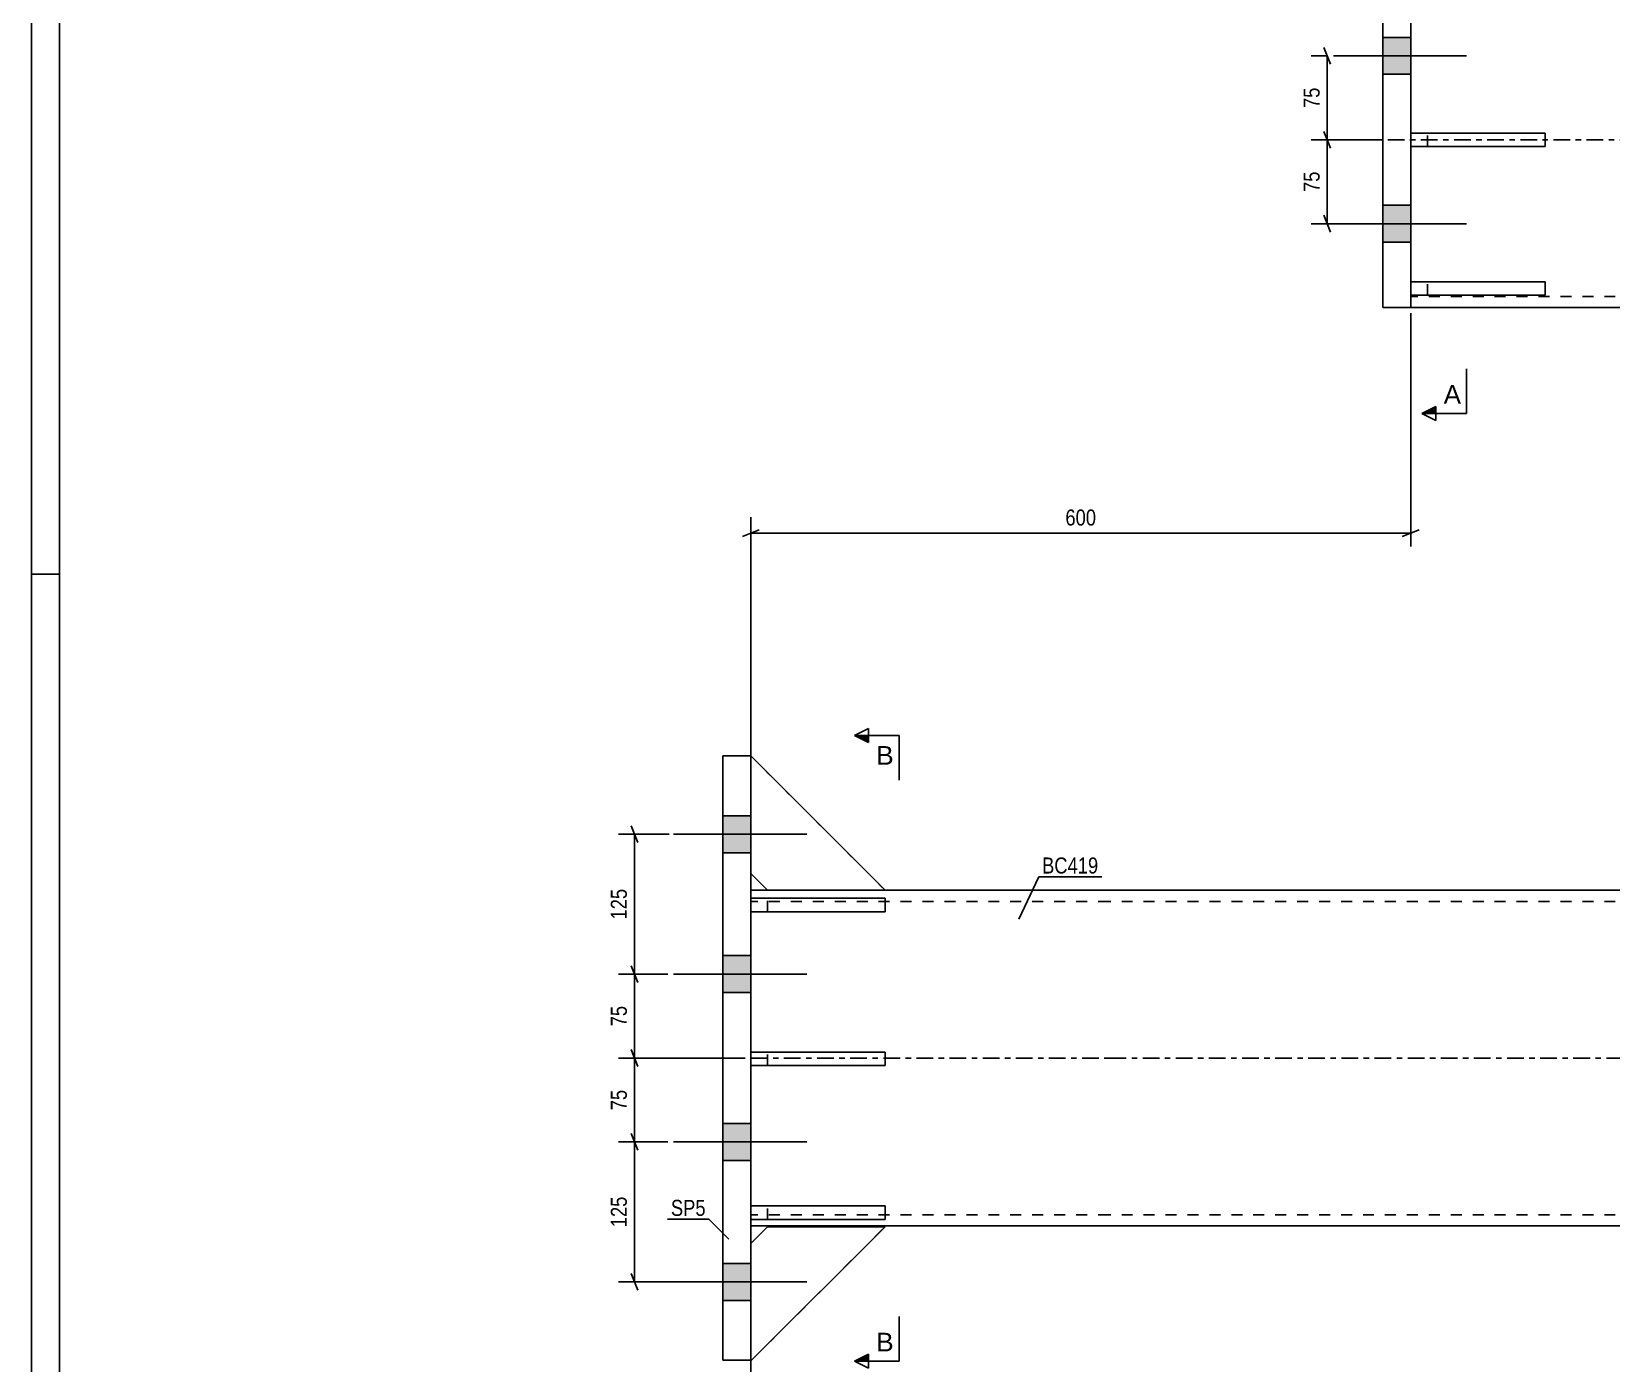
# Model space of a CAD drawing. Header units: millimetres. Extents: x 0 to 841, y 0 to 594.
# Drawn here: x 0 to 282.3, y 156.9 to 395 of the extents above; entities that cross this region are included whole.
import ezdxf

# ---------------------------------------------------------------- set-up
doc = ezdxf.new("R2010")
doc.units = ezdxf.units.MM
doc.linetypes.add('DXK_LINE_DOT2', pattern=[3.9198, 1.9599, -1.9599])
doc.linetypes.add('DXK_LINE_DOT3', pattern=[5.9187, 2.979, -0.9799, 0.9799, -0.9799])
doc.styles.add('Arial', font='ARIAL.TTF', dxfattribs={"height": 0.2})
doc.styles.add('Arial Narrow', font='ARIALN.TTF', dxfattribs={"height": 0.2})

# ---------------------------------------------------------------- blocks, each defined once
blk = doc.blocks.new('Unknown-122567523-1134')
at = {"color": 5, "linetype": 'Continuous'}
for p, q in [((0, 594), (0, 0)), ((5, 589), (5, 5)), ((5, 298), (0, 298))]:
    blk.add_line(p, q, dxfattribs=at)
blk = doc.blocks.new('Part-122567523-1506 - 1371')
at = {"color": 2, "linetype": 'Continuous'}
for p, q in [((123.51, 157.52), (123.5, 265.52)), ((123.5, 265.52), (128.5, 265.52)), ((128.5, 240.08), (128.5, 265.52)), ((128.5, 212.58), (128.5, 237.68)), ((128.51, 185.08), (128.5, 210.18)), ((128.51, 157.52), (128.51, 182.68)), ((128.51, 157.52), (123.51, 157.52))]:
    blk.add_line(p, q, dxfattribs=at)
at = {"color": 7, "linetype": 'DXK_LINE_DOT2'}
for p, q in [((128.5, 237.68), (128.5, 240.08)), ((128.5, 210.18), (128.5, 212.58)), ((128.51, 182.68), (128.51, 185.08))]:
    blk.add_line(p, q, dxfattribs=at)
blk = doc.blocks.new('Part-122567523-1444 - 1371')
at = {"color": 2, "linetype": 'Continuous'}
for p, q in [((128.5, 210.18), (128.5, 212.58)), ((128.5, 212.58), (152.5, 212.58)), ((152.5, 212.58), (152.5, 210.18)), ((152.5, 210.18), (128.5, 210.18))]:
    blk.add_line(p, q, dxfattribs=at)
at = {"color": 7, "linetype": 'DXK_LINE_DOT2'}
blk.add_line((131.5, 210.18), (131.5, 212.58), dxfattribs=at)
blk = doc.blocks.new('Part-122567523-1380 - 1371')
at = {"color": 2, "linetype": 'Continuous'}
for p, q in [((246.41, 347.86), (246.41, 350.26)), ((246.41, 350.26), (270.41, 350.26)), ((270.41, 350.26), (270.41, 347.86)), ((270.41, 347.86), (246.41, 347.86))]:
    blk.add_line(p, q, dxfattribs=at)
at = {"color": 7, "linetype": 'DXK_LINE_DOT2'}
blk.add_line((249.41, 347.86), (249.41, 350.26), dxfattribs=at)
blk = doc.blocks.new('Part-122567523-1445 - 1371')
at = {"color": 2, "linetype": 'Continuous'}
for p, q in [((152.5, 241.52), (128.5, 265.52)), ((128.5, 244.52), (131.5, 241.52)), ((131.5, 241.52), (152.5, 241.52))]:
    blk.add_line(p, q, dxfattribs=at)
at = {"color": 7, "linetype": 'DXK_LINE_DOT2'}
blk.add_line((128.5, 265.52), (128.5, 244.52), dxfattribs=at)
blk = doc.blocks.new('Part-122567523-1381 - 1371')
at = {"color": 7, "linetype": 'DXK_LINE_DOT2'}
for p, q in [((270.41, 376.83), (246.41, 376.83)), ((246.41, 376.83), (246.41, 374.43)), ((249.41, 374.43), (249.41, 376.83)), ((270.41, 374.43), (270.41, 376.83)), ((246.41, 374.43), (270.41, 374.43))]:
    blk.add_line(p, q, dxfattribs=at)
blk = doc.blocks.new('Part-122567523-1446 - 1371')
at = {"color": 7, "linetype": 'DXK_LINE_DOT2'}
for p, q in [((128.5, 244.52), (128.5, 265.52)), ((128.5, 265.52), (152.5, 241.52)), ((131.5, 241.52), (128.5, 244.52)), ((152.5, 241.52), (131.5, 241.52))]:
    blk.add_line(p, q, dxfattribs=at)
blk = doc.blocks.new('Part-122567523-1511 - 1371')
at = {"color": 2, "linetype": 'Continuous'}
for p, q in [((241.4, 405.63), (246.4, 405.63)), ((241.4, 405.63), (241.4, 345.63)), ((246.4, 405.63), (246.4, 402.86)), ((246.4, 400.46), (246.4, 376.83)), ((246.4, 350.26), (246.4, 374.43)), ((246.4, 345.63), (246.4, 347.86)), ((241.4, 345.63), (246.4, 345.63))]:
    blk.add_line(p, q, dxfattribs=at)
at = {"color": 7, "linetype": 'DXK_LINE_DOT2'}
for p, q in [((246.4, 405.63), (246.4, 374.43)), ((246.4, 402.86), (246.4, 400.46)), ((246.4, 376.83), (246.4, 374.43)), ((246.4, 347.86), (246.4, 350.26))]:
    blk.add_line(p, q, dxfattribs=at)
blk = doc.blocks.new('Part-122567523-1447 - 1371')
at = {"color": 2, "linetype": 'Continuous'}
for p, q in [((131.5, 181.38), (128.5, 178.38)), ((128.5, 157.38), (152.5, 181.38)), ((152.5, 181.38), (131.5, 181.38)), ((128.5, 157.52), (128.5, 157.38))]:
    blk.add_line(p, q, dxfattribs=at)
at = {"color": 7, "linetype": 'DXK_LINE_DOT2'}
blk.add_line((128.5, 157.38), (128.5, 178.38), dxfattribs=at)
blk = doc.blocks.new('Part-122567523-1383 - 1371')
at = {"color": 7, "linetype": 'DXK_LINE_DOT2'}
for p, q in [((270.41, 350.26), (246.41, 350.26)), ((246.41, 350.26), (246.41, 347.86)), ((249.41, 347.86), (249.41, 350.26)), ((270.41, 347.86), (270.41, 350.26)), ((246.41, 347.86), (270.41, 347.86))]:
    blk.add_line(p, q, dxfattribs=at)
blk = doc.blocks.new('Part-122567523-1409 - 1371')
at = {"color": 2, "linetype": 'Continuous'}
for p, q in [((310.4, 405.63), (246.4, 405.63)), ((416.9, 405.63), (310.5, 405.63)), ((481, 405.63), (417, 405.63)), ((310.4, 345.63), (246.4, 345.63)), ((416.9, 345.63), (310.5, 345.63)), ((481, 345.63), (417, 345.63))]:
    blk.add_line(p, q, dxfattribs=at)
at = {"color": 7, "linetype": 'DXK_LINE_DOT2'}
for p, q in [((246.4, 345.63), (246.4, 405.63)), ((481, 345.63), (481, 405.63)), ((310.4, 403.63), (246.4, 403.63)), ((416.9, 403.63), (310.5, 403.63)), ((481, 403.63), (417, 403.63)), ((310.4, 347.63), (246.4, 347.63)), ((416.9, 347.63), (310.5, 347.63)), ((481, 347.63), (417, 347.63))]:
    blk.add_line(p, q, dxfattribs=at)
at = {"color": 7, "linetype": 'DXK_LINE_DOT3'}
for p, q in [((236.4, 375.63), (310.4, 375.63)), ((310.5, 375.63), (416.9, 375.63)), ((417, 375.63), (491, 375.63))]:
    blk.add_line(p, q, dxfattribs=at)
blk = doc.blocks.new('Part-122567523-1424 - 1371')
at = {"color": 2, "linetype": 'Continuous'}
for p, q in [((128.5, 241.52), (131.5, 241.52)), ((192.5, 241.52), (152.5, 241.52)), ((310.4, 241.52), (192.6, 241.52)), ((192.5, 181.52), (128.51, 181.52)), ((310.4, 181.52), (192.6, 181.52))]:
    blk.add_line(p, q, dxfattribs=at)
at = {"color": 7, "linetype": 'DXK_LINE_DOT2'}
for p, q in [((128.51, 181.52), (128.5, 241.52)), ((152.5, 241.52), (131.5, 241.52)), ((192.5, 239.52), (128.5, 239.52)), ((310.4, 239.52), (192.6, 239.52)), ((192.5, 183.52), (128.51, 183.52)), ((310.4, 183.52), (192.6, 183.52))]:
    blk.add_line(p, q, dxfattribs=at)
at = {"color": 7, "linetype": 'DXK_LINE_DOT3'}
for p, q in [((128.51, 211.52), (192.5, 211.52)), ((192.6, 211.52), (310.4, 211.52))]:
    blk.add_line(p, q, dxfattribs=at)
blk = doc.blocks.new('Bolt-122567523-1427 - 1371')
at = {"linetype": 'Continuous'}
for points in [[(123.5, 254.82), (123.5, 248.22), (128.5, 248.22), (128.5, 254.82)], [(123.5, 254.82), (123.5, 248.22), (128.5, 248.22), (128.5, 254.82)], [(123.5, 254.82), (123.5, 248.22), (128.5, 248.22), (128.5, 254.82)], [(123.5, 229.82), (123.5, 223.22), (128.5, 223.22), (128.5, 229.82)], [(123.5, 229.82), (123.5, 223.22), (128.5, 223.22), (128.5, 229.82)], [(123.51, 199.82), (123.51, 193.22), (128.51, 193.22), (128.51, 199.82)], [(123.51, 199.82), (123.51, 193.22), (128.51, 193.22), (128.51, 199.82)], [(123.51, 174.82), (123.51, 168.22), (128.51, 168.22), (128.51, 174.82)], [(123.51, 174.82), (123.51, 168.22), (128.51, 168.22), (128.51, 174.82)], [(123.51, 174.82), (123.51, 168.22), (128.51, 168.22), (128.51, 174.82)]]:
    blk.add_hatch(color=1, dxfattribs=at).paths.add_polyline_path(points)
at = {"color": 1, "linetype": 'Continuous'}
for p, q in [((123.5, 254.82), (128.5, 254.82)), ((123.5, 254.82), (128.5, 254.82)), ((123.5, 254.82), (128.5, 254.82)), ((114.7, 251.52), (138.5, 251.52)), ((114.7, 251.52), (138.5, 251.52)), ((114.7, 251.52), (138.5, 251.52)), ((123.5, 248.22), (128.5, 248.22)), ((123.5, 248.22), (128.5, 248.22)), ((123.5, 248.22), (128.5, 248.22)), ((123.5, 229.82), (128.5, 229.82)), ((123.5, 229.82), (128.5, 229.82)), ((114.7, 226.52), (138.5, 226.52)), ((114.7, 226.52), (138.5, 226.52)), ((123.5, 223.22), (128.5, 223.22)), ((123.5, 223.22), (128.5, 223.22)), ((123.51, 199.82), (128.51, 199.82)), ((123.51, 199.82), (128.51, 199.82)), ((114.71, 196.52), (138.51, 196.52)), ((114.71, 196.52), (138.51, 196.52)), ((123.51, 193.22), (128.51, 193.22)), ((123.51, 193.22), (128.51, 193.22)), ((123.51, 174.82), (128.51, 174.82)), ((123.51, 174.82), (128.51, 174.82)), ((123.51, 174.82), (128.51, 174.82)), ((114.71, 171.52), (138.51, 171.52)), ((114.71, 171.52), (138.51, 171.52)), ((114.71, 171.52), (138.51, 171.52)), ((123.51, 168.22), (128.51, 168.22)), ((123.51, 168.22), (128.51, 168.22)), ((123.51, 168.22), (128.51, 168.22))]:
    blk.add_line(p, q, dxfattribs=at)
blk = doc.blocks.new('Bolt-122567523-1428 - 1371')
at = {"linetype": 'Continuous'}
for points in [[(241.4, 393.93), (241.4, 387.33), (246.4, 387.33), (246.4, 393.93)], [(241.4, 393.93), (241.4, 387.33), (246.4, 387.33), (246.4, 393.93)], [(241.4, 363.93), (241.4, 357.33), (246.4, 357.33), (246.4, 363.93)], [(241.4, 363.93), (241.4, 357.33), (246.4, 357.33), (246.4, 363.93)]]:
    blk.add_hatch(color=1, dxfattribs=at).paths.add_polyline_path(points)
at = {"color": 1, "linetype": 'Continuous'}
for p, q in [((241.4, 393.93), (246.4, 393.93)), ((241.4, 393.93), (246.4, 393.93)), ((232.6, 390.63), (256.4, 390.63)), ((232.6, 390.63), (256.4, 390.63)), ((241.4, 387.33), (246.4, 387.33)), ((241.4, 387.33), (246.4, 387.33)), ((241.4, 363.93), (246.4, 363.93)), ((241.4, 363.93), (246.4, 363.93)), ((232.6, 360.63), (256.4, 360.63)), ((232.6, 360.63), (256.4, 360.63)), ((241.4, 357.33), (246.4, 357.33)), ((241.4, 357.33), (246.4, 357.33))]:
    blk.add_line(p, q, dxfattribs=at)
blk = doc.blocks.new('Part-122567523-1448 - 1371')
at = {"color": 7, "linetype": 'DXK_LINE_DOT2'}
for p, q in [((131.5, 181.38), (128.5, 178.38)), ((128.5, 157.38), (152.5, 181.38)), ((152.5, 181.38), (131.5, 181.38)), ((128.5, 178.38), (128.5, 157.38))]:
    blk.add_line(p, q, dxfattribs=at)
blk = doc.blocks.new('Part-122567523-1514 - 1371')
at = {"color": 2, "linetype": 'Continuous'}
for p, q in [((128.5, 237.68), (128.5, 240.08)), ((128.5, 240.08), (152.5, 240.08)), ((152.5, 240.08), (152.5, 237.68)), ((152.5, 237.68), (128.5, 237.68))]:
    blk.add_line(p, q, dxfattribs=at)
at = {"color": 7, "linetype": 'DXK_LINE_DOT2'}
blk.add_line((131.5, 237.68), (131.5, 240.08), dxfattribs=at)
blk = doc.blocks.new('Part-122567523-1515 - 1371')
at = {"color": 2, "linetype": 'Continuous'}
for p, q in [((128.51, 182.68), (128.51, 185.08)), ((128.51, 185.08), (152.51, 185.08)), ((152.51, 185.08), (152.51, 182.68)), ((152.51, 182.68), (128.51, 182.68))]:
    blk.add_line(p, q, dxfattribs=at)
at = {"color": 7, "linetype": 'DXK_LINE_DOT2'}
blk.add_line((131.51, 182.68), (131.51, 185.08), dxfattribs=at)
blk = doc.blocks.new('Part-122567523-1516 - 1371')
at = {"color": 7, "linetype": 'DXK_LINE_DOT2'}
for p, q in [((152.5, 212.58), (128.5, 212.58)), ((128.5, 212.58), (128.5, 210.18)), ((131.5, 210.18), (131.5, 212.58)), ((152.5, 210.18), (152.5, 212.58)), ((128.5, 210.18), (152.5, 210.18))]:
    blk.add_line(p, q, dxfattribs=at)
blk = doc.blocks.new('Part-122567523-1517 - 1371')
at = {"color": 7, "linetype": 'DXK_LINE_DOT2'}
for p, q in [((152.5, 240.08), (128.5, 240.08)), ((128.5, 240.08), (128.5, 237.68)), ((131.5, 237.68), (131.5, 240.08)), ((152.5, 237.68), (152.5, 240.08)), ((128.5, 237.68), (152.5, 237.68))]:
    blk.add_line(p, q, dxfattribs=at)
blk = doc.blocks.new('Part-122567523-1518 - 1371')
at = {"color": 7, "linetype": 'DXK_LINE_DOT2'}
for p, q in [((152.51, 185.08), (128.51, 185.08)), ((128.51, 185.08), (128.51, 182.68)), ((131.51, 182.68), (131.51, 185.08)), ((152.51, 182.68), (152.51, 185.08)), ((128.51, 182.68), (152.51, 182.68))]:
    blk.add_line(p, q, dxfattribs=at)
blk = doc.blocks.new('Part-122567523-1525 - 1371')
at = {"color": 2, "linetype": 'Continuous'}
for p, q in [((246.41, 376.83), (270.41, 376.83)), ((246.41, 376.83), (246.41, 374.43)), ((270.41, 376.83), (270.41, 374.43)), ((270.41, 374.43), (246.41, 374.43))]:
    blk.add_line(p, q, dxfattribs=at)
at = {"color": 7, "linetype": 'DXK_LINE_DOT2'}
blk.add_line((249.41, 374.43), (249.41, 376.83), dxfattribs=at)
blk = doc.blocks.new('StraightDimension-122567523-1929 - 1371')
at = {"color": 7, "linetype": 'Continuous'}
for p, q in [((246.4, 344.63), (246.4, 302.94)), ((128.5, 242.52), (128.5, 308.19)), ((130, 305.94), (127, 304.74)), ((128.5, 305.34), (246.4, 305.34)), ((244.9, 304.74), (247.9, 305.94))]:
    blk.add_line(p, q, dxfattribs=at)
at = {"color": 0}
blk.add_wipeout([(190.8, 306.09), (190.8, 310.29), (184.11, 310.29), (184.11, 306.09)], dxfattribs=at)
at = {"color": 3, "style": 'Arial Narrow'}
blk.add_text('600', height=2.863, dxfattribs=at).set_placement((184.71, 306.69))
blk = doc.blocks.new('StraightDimension-122567523-1658 - 1371')
at = {"color": 7, "linetype": 'Continuous'}
for p, q in [((231.6, 390.63), (228.63, 390.63)), ((232.08, 389.13), (230.88, 392.13)), ((231.48, 375.63), (231.48, 390.63)), ((240.4, 375.63), (228.63, 375.63)), ((230.88, 377.13), (232.08, 374.13))]:
    blk.add_line(p, q, dxfattribs=at)
at = {"color": 0}
blk.add_wipeout([(230.73, 385.55), (226.53, 385.55), (226.53, 380.7), (230.73, 380.7)], dxfattribs=at)
at = {"color": 3, "style": 'Arial Narrow'}
blk.add_text('75', height=2.863, rotation=90.0002, dxfattribs=at).set_placement((230.13, 381.3))
blk = doc.blocks.new('StraightDimension-122567523-1668 - 1371')
at = {"color": 7, "linetype": 'Continuous'}
for p, q in [((240.4, 375.63), (228.63, 375.63)), ((232.08, 374.13), (230.88, 377.13)), ((231.48, 360.63), (231.48, 375.63)), ((230.88, 362.13), (232.08, 359.13)), ((240.4, 360.63), (228.63, 360.63))]:
    blk.add_line(p, q, dxfattribs=at)
at = {"color": 0}
blk.add_wipeout([(230.73, 370.55), (226.53, 370.55), (226.53, 365.7), (230.73, 365.7)], dxfattribs=at)
at = {"color": 3, "style": 'Arial Narrow'}
blk.add_text('75', height=2.863, rotation=90.0002, dxfattribs=at).set_placement((230.13, 366.3))
blk = doc.blocks.new('StraightDimension-122567523-1679 - 1371')
at = {"color": 7, "linetype": 'Continuous'}
for p, q in [((108.3, 195.03), (107.1, 198.03)), ((113.7, 196.53), (104.85, 196.53)), ((107.7, 171.52), (107.7, 196.53)), ((107.1, 173.02), (108.3, 170.02)), ((122.51, 171.52), (104.85, 171.52))]:
    blk.add_line(p, q, dxfattribs=at)
at = {"color": 0}
blk.add_wipeout([(106.95, 187.36), (102.75, 187.36), (102.75, 180.68), (106.95, 180.68)], dxfattribs=at)
at = {"color": 3, "style": 'Arial Narrow'}
blk.add_text('125', height=2.863, rotation=90.0002, dxfattribs=at).set_placement((106.35, 181.28))
blk = doc.blocks.new('StraightDimension-122567523-1686 - 1371')
at = {"color": 7, "linetype": 'Continuous'}
for p, q in [((108.3, 210.02), (107.1, 213.02)), ((127.51, 211.52), (104.85, 211.52)), ((107.7, 196.53), (107.7, 211.52)), ((107.1, 198.03), (108.3, 195.03)), ((113.7, 196.53), (104.85, 196.53))]:
    blk.add_line(p, q, dxfattribs=at)
at = {"color": 0}
blk.add_wipeout([(106.95, 206.45), (102.75, 206.45), (102.75, 201.59), (106.95, 201.59)], dxfattribs=at)
at = {"color": 3, "style": 'Arial Narrow'}
blk.add_text('75', height=2.863, rotation=90.0002, dxfattribs=at).set_placement((106.35, 202.19))
blk = doc.blocks.new('StraightDimension-122567523-1691 - 1371')
at = {"color": 7, "linetype": 'Continuous'}
for p, q in [((113.7, 226.53), (104.85, 226.53)), ((108.3, 225.03), (107.1, 228.03)), ((107.7, 211.52), (107.7, 226.53)), ((107.1, 213.02), (108.3, 210.02)), ((127.51, 211.52), (104.85, 211.52))]:
    blk.add_line(p, q, dxfattribs=at)
at = {"color": 0}
blk.add_wipeout([(106.95, 221.45), (102.75, 221.45), (102.75, 216.59), (106.95, 216.59)], dxfattribs=at)
at = {"color": 3, "style": 'Arial Narrow'}
blk.add_text('75', height=2.863, rotation=90.0002, dxfattribs=at).set_placement((106.35, 217.19))
blk = doc.blocks.new('StraightDimension-122567523-1696 - 1371')
at = {"color": 7, "linetype": 'Continuous'}
for p, q in [((113.94, 251.52), (104.85, 251.52)), ((108.3, 250.02), (107.1, 253.02)), ((107.7, 226.53), (107.7, 251.52)), ((113.7, 226.53), (104.85, 226.53)), ((107.1, 228.03), (108.3, 225.03))]:
    blk.add_line(p, q, dxfattribs=at)
at = {"color": 0}
blk.add_wipeout([(106.95, 242.36), (102.75, 242.36), (102.75, 235.68), (106.95, 235.68)], dxfattribs=at)
at = {"color": 3, "style": 'Arial Narrow'}
blk.add_text('125', height=2.863, rotation=90.0002, dxfattribs=at).set_placement((106.35, 236.28))
blk = doc.blocks.new('StraightDimension-122567523-5545 - 1371')
at = {"color": 7, "linetype": 'Continuous'}
for p, q in [((350.51, 240.52), (350.51, 134.76)), ((128.5, 180.38), (128.5, 139.33)), ((130, 142.56), (127, 141.36)), ((128.5, 141.96), (350.51, 141.96)), ((349.01, 141.36), (352.01, 142.56))]:
    blk.add_line(p, q, dxfattribs=at)
at = {"color": 0}
blk.add_wipeout([(243.05, 142.71), (243.05, 146.21), (235.96, 146.21), (235.96, 142.71)], dxfattribs=at)
at = {"color": 0, "linetype": 'Continuous'}
for points in [[(128, 141.36), (124.5, 141.36), (124.5, 138.83), (128, 138.83)], [(350.01, 141.36), (346.51, 141.36), (346.51, 134.26), (350.01, 134.26)]]:
    blk.add_wipeout(points, dxfattribs=at)
at = {"color": 3, "style": 'Arial Narrow'}
blk.add_text('2271', height=2.386, dxfattribs=at).set_placement((236.46, 143.21))
at = {"color": 3, "linetype": 'Continuous', "style": 'Arial Narrow'}
for s, height, p in [('0', 2.39, (127.5, 139.33)), ('2271', 2.386, (349.51, 134.76))]:
    blk.add_text(s, height=height, rotation=90.0002, dxfattribs=at).set_placement(p)
blk = doc.blocks.new('Mark-122567523-1420 - 1371')
at = {"color": 0}
blk.add_wipeout([(190.59, 244.5), (190.59, 247.5), (180.54, 247.5), (180.54, 244.5)], dxfattribs=at)
blk.add_wipeout([(190.59, 244.5), (190.59, 247.5), (180.54, 247.5), (180.54, 244.5)], dxfattribs=at)
at = {"color": 30, "linetype": 'Continuous'}
for p, q in [((176.4, 236.35), (179.94, 243.9)), ((179.94, 243.9), (191.19, 243.9))]:
    blk.add_line(p, q, dxfattribs=at)
at = {"color": 3, "style": 'Arial Narrow'}
blk.add_text('BC419', height=2.863, dxfattribs=at).set_placement((180.54, 244.5))
blk = doc.blocks.new('Mark-122567523-1502 - 1371')
at = {"color": 0}
blk.add_wipeout([(120.43, 183.31), (120.43, 186.31), (114.22, 186.31), (114.22, 183.31)], dxfattribs=at)
blk.add_wipeout([(120.43, 183.31), (120.43, 186.31), (114.22, 186.31), (114.22, 183.31)], dxfattribs=at)
at = {"color": 30, "linetype": 'Continuous'}
for p in [(113.62, 182.71), (124.56, 179.18)]:
    blk.add_line(p, (121.03, 182.71), dxfattribs=at)
at = {"color": 3, "style": 'Arial Narrow'}
blk.add_text('SP5', height=2.863, dxfattribs=at).set_placement((114.22, 183.31))
blk = doc.blocks.new('SectionMark-122567523-1988 - 1371')
at = {"color": 6, "linetype": 'Continuous'}
for p, q in [((147.02, 269.19), (149.52, 270.44)), ((155.02, 269.19), (147.02, 269.19)), ((155.02, 157.34), (147.02, 157.34)), ((149.52, 156.09), (147.02, 157.34))]:
    blk.add_line(p, q, dxfattribs=at)
at = {"color": 0, "linetype": 'Continuous'}
for points in [[(154.02, 263.94), (154.02, 267.44), (150.91, 267.44), (150.91, 263.94)], [(154.02, 159.09), (154.02, 162.59), (150.91, 162.59), (150.91, 159.09)]]:
    blk.add_wipeout(points, dxfattribs=at)
at = {"linetype": 'Continuous'}
for points in [[(149.52, 269.19), (149.52, 267.94), (147.02, 269.19)], [(149.52, 158.59), (149.52, 157.34), (147.02, 157.34)]]:
    blk.add_hatch(color=6, dxfattribs=at).paths.add_polyline_path(points)
at = {"color": 6, "linetype": 'Continuous'}
for p, q in [((147.02, 269.19), (149.52, 267.94)), ((149.52, 267.94), (149.52, 270.44)), ((155.02, 269.19), (155.02, 261.19)), ((155.02, 157.34), (155.02, 165.34)), ((147.02, 157.34), (149.52, 158.59)), ((149.52, 158.59), (149.52, 156.09))]:
    blk.add_line(p, q, dxfattribs=at)
at = {"color": 3, "linetype": 'Continuous', "style": 'Arial'}
for p in [(150.91, 263.94), (150.91, 159.09)]:
    blk.add_text('B', height=3.34, dxfattribs=at).set_placement(p)
blk = doc.blocks.new('SectionMark-122567523-1986 - 1371')
at = {"color": 6, "linetype": 'Continuous'}
for p, q in [((248.4, 415.85), (250.9, 417.1)), ((256.4, 415.85), (248.4, 415.85)), ((256.4, 326.69), (248.4, 326.69)), ((250.9, 325.44), (248.4, 326.69))]:
    blk.add_line(p, q, dxfattribs=at)
at = {"color": 0, "linetype": 'Continuous'}
for points in [[(255.4, 410.6), (255.4, 414.1), (252.29, 414.1), (252.29, 410.6)], [(255.4, 328.44), (255.4, 331.94), (252.29, 331.94), (252.29, 328.44)]]:
    blk.add_wipeout(points, dxfattribs=at)
at = {"linetype": 'Continuous'}
for points in [[(250.9, 415.85), (250.9, 414.6), (248.4, 415.85)], [(250.9, 327.94), (250.9, 326.69), (248.4, 326.69)]]:
    blk.add_hatch(color=6, dxfattribs=at).paths.add_polyline_path(points)
at = {"color": 6, "linetype": 'Continuous'}
for p, q in [((248.4, 415.85), (250.9, 414.6)), ((250.9, 414.6), (250.9, 417.1)), ((256.4, 415.85), (256.4, 407.85)), ((256.4, 326.69), (256.4, 334.69)), ((248.4, 326.69), (250.9, 327.94)), ((250.9, 327.94), (250.9, 325.44))]:
    blk.add_line(p, q, dxfattribs=at)
at = {"color": 3, "linetype": 'Continuous', "style": 'Arial'}
for p in [(252.29, 410.6), (252.29, 328.44)]:
    blk.add_text('A', height=3.34, dxfattribs=at).set_placement(p)

msp = doc.modelspace()

# ---------------------------------------------------------------- block references
for name in ['Unknown-122567523-1134', 'Part-122567523-1409 - 1371', 'Part-122567523-1511 - 1371', 'Bolt-122567523-1428 - 1371', 'Part-122567523-1381 - 1371', 'Part-122567523-1525 - 1371', 'Part-122567523-1380 - 1371', 'Part-122567523-1383 - 1371', 'Part-122567523-1506 - 1371', 'Part-122567523-1445 - 1371', 'Part-122567523-1446 - 1371', 'Bolt-122567523-1427 - 1371', 'Part-122567523-1424 - 1371', 'Part-122567523-1514 - 1371', 'Part-122567523-1517 - 1371', 'Part-122567523-1444 - 1371', 'Part-122567523-1516 - 1371', 'Part-122567523-1515 - 1371', 'Part-122567523-1518 - 1371', 'Part-122567523-1447 - 1371', 'Part-122567523-1448 - 1371']:
    msp.add_blockref(name, (0, 0))

# ---------------------------------------------------------------- next in the draw order: block references
for name in ['StraightDimension-122567523-1658 - 1371', 'StraightDimension-122567523-1929 - 1371', 'StraightDimension-122567523-1679 - 1371']:
    msp.add_blockref(name, (0, 0))

# ---------------------------------------------------------------- next in the draw order: block references
for name in ['SectionMark-122567523-1986 - 1371', 'StraightDimension-122567523-1668 - 1371', 'StraightDimension-122567523-1686 - 1371']:
    msp.add_blockref(name, (0, 0))

# ---------------------------------------------------------------- next in the draw order: block references
msp.add_blockref('StraightDimension-122567523-1691 - 1371', (0, 0))

# ---------------------------------------------------------------- next in the draw order: block references
for name in ['StraightDimension-122567523-1696 - 1371', 'StraightDimension-122567523-5545 - 1371']:
    msp.add_blockref(name, (0, 0))

# ---------------------------------------------------------------- next in the draw order: block references
for name in ['SectionMark-122567523-1988 - 1371', 'Mark-122567523-1420 - 1371', 'Mark-122567523-1502 - 1371']:
    msp.add_blockref(name, (0, 0))

doc.saveas('drawing.dxf')
